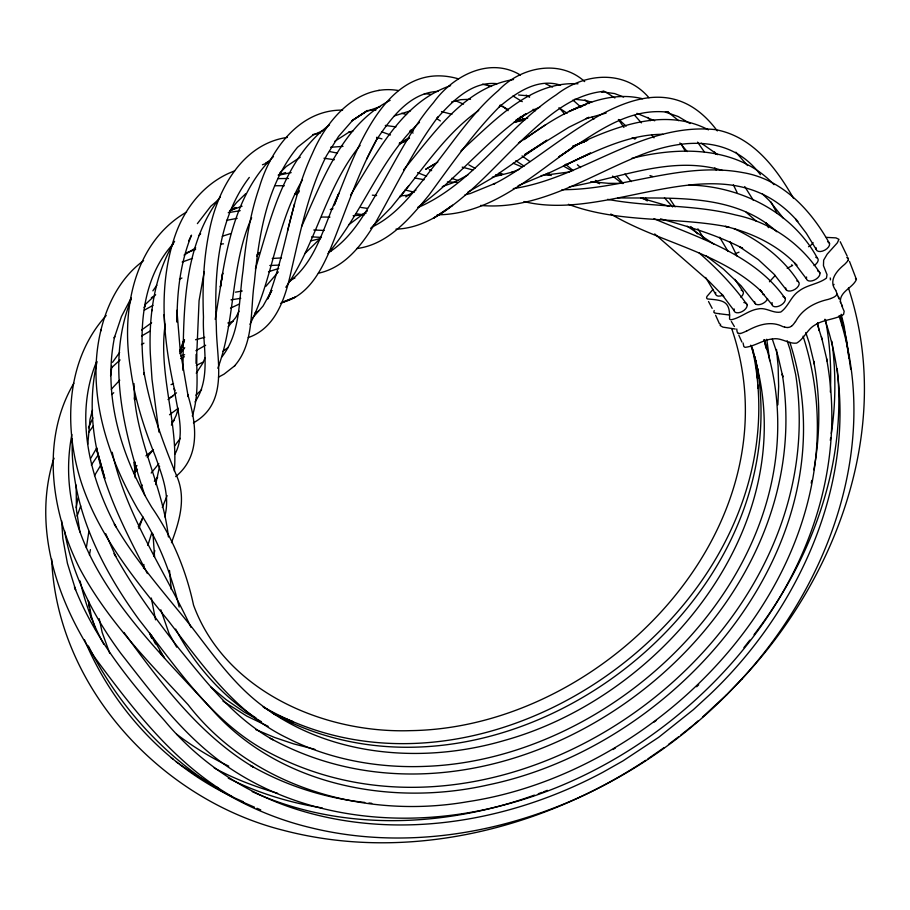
<?xml version="1.0" encoding="UTF-8"?>
<svg xmlns="http://www.w3.org/2000/svg" width="910" height="910" viewBox="0 0 910 910"><rect width="100%" height="100%" fill="white"/><g stroke="black" fill="none" stroke-linecap="round" stroke-linejoin="round"><path stroke-width="1.36" d="M182.967 370.37C183.627 311.334 182.682 246.235 220.334 196.969M777.857 404.848L778.653 386.534L778.118 366.104L776.492 349.474M72.311 438.802C69.683 505.403 101.044 567.669 139.401 620.165C176.46 666.996 210.358 719.514 263.65 749.601C502.593 882.381 837.405 642.562 795.681 374.465L790.107 349.69L787.173 340.761M830.352 392.073C831.387 367.799 830.034 343.343 825.404 319.467M86.336 547.763L88.896 531.383M143.541 568.466L143.882 564.439M87.792 444.171L90.01 419.317L92.513 410M174.583 241.343C154.393 274.809 148.751 314.86 150.286 353.364L152.015 379.356L158.92 432.057M151.913 310.867L151.993 310.06M89.442 554.986L90.409 549.617M165.188 324.301C158.078 373.635 178.28 422.012 174.345 471.05M110.576 375.693L111.907 366.173M830.307 440.349L830.716 437.596M831.308 433.467C835.915 403.005 835.949 371.894 831.911 341.352M135.18 462.052L134.555 466.182L134.293 462.166M159.591 466.216L155.61 484.655M215.226 319.41L222.722 272.966L220.356 287.105C227.466 240.684 238.454 190.417 273.478 156.565M101.215 329.329L100.714 331.047C86.12 392.528 107.369 456.16 137.888 509.384C157.874 539.141 170.773 572.379 179.179 607.015M164.676 516.8C170.454 496.109 162.151 475.646 155.371 456.342C144.019 428.075 134.669 398.876 130.551 368.607C120.916 312.266 133.099 242.902 186.584 212.041M76.099 507.78L77.987 498.054M96.995 361.918C90.431 390.686 90.784 420.852 96.847 449.676L104.843 478.489L96.494 448.3C105.321 493.061 126.683 533.431 147.397 573.55M811.208 483.119L811.731 480.457M813.87 469.81C820.41 434.002 820.513 396.999 813.677 361.224L814.336 364.091L809.274 343.104L805.771 332.525M153.676 556.055L154.78 550.561M71.856 434.514C50.073 548.775 141.835 632.882 211.382 708.879C278.949 785.842 391.391 806.886 488.147 784.909C678.576 745.495 854.638 542.394 789.834 342.251M204.249 271.544L199.074 300.664L196.344 363.704L196.367 354.195C196.981 374.806 198.778 396.146 192.294 416.063M147.795 545.409L151.788 532.873M849.485 261.397L856.424 279.438C852.852 288.015 838.792 291.791 840.544 302.757M398.443 90.534C357.675 83.458 326.94 119.574 312.471 153.369C290.631 199.643 286.4 251.581 267.767 298.912L271.806 290.461M287.537 230.639L294.522 203.794M255.392 268.985C270.964 217.774 284.045 158.567 329.522 124.863M100.714 331.047C107.118 303.894 120.643 277.379 143.587 260.658M138.843 528.619L143.029 516.982M720.583 324.119L720.163 325.507L722.859 327.134L735.303 329.033M179.793 353.717L184.15 339.623M836.643 294.453L836.301 295.227A3.458 1.968 -24.4 0 1 835.642 296L834.493 296.842A13.514 7.655 -24.4 0 1 830.693 298.503M178.224 408.772L176.108 415.517L171.399 425.107M171.478 542.69C179.452 521.202 186.561 497.804 176.517 475.577C162.879 442.283 150.321 408.294 144.087 372.736L144.303 374.92C138.911 330.057 141.186 278.744 173.321 243.687M144.371 307.569L145.702 303.656L144.303 307.466M77.088 516.141L80.717 505.903M251.649 217.752C230.355 265.47 235.804 319.854 217.843 368.266M183.968 339.703L179.577 351.578L184.355 341.523M131.279 299.049C105.492 362.874 124.351 433.069 144.861 495.472M54.088 458.23L53.098 460.744C32.828 528.517 57.046 600.736 94.868 657.6C133.656 710.028 175.016 764.013 232.664 796.83M162.31 507.473L167.133 495.62M204.966 358.005L202.862 363.101L196.23 373.202M301.642 226.465C322.686 180.089 342.046 125.171 390.14 100.328M848.177 260.067L848.416 259.145A3.412 1.9 -24.1 0 0 848.245 258.508L847.733 258.053M96.688 361.395C74.097 415.438 89.499 477.159 116.025 526.879L114.296 523.978C136.022 561.481 165.04 593.832 192.033 627.479C213.395 655.132 233.779 684.331 262.023 705.534C330.637 757.347 424.276 764.07 504.891 740.319C666.609 695.183 809.707 516.823 750.727 345.174M88.475 427.837L92.911 417.838M134.1 471.767L136.898 465.442M366.662 159.057L377.525 137.967C356.959 174.561 344.651 214.817 328.544 253.389C319.274 274.228 306.067 297.013 282.009 302.313L295.511 297.058L280.553 303.405M714.213 310.537L713.906 311.459A3.287 1.843 -26.9 0 0 714.02 312.096L714.441 312.585M188.688 240.831L191.521 235.155C180.294 262.66 176.904 292.622 177.04 322.14L176.904 310.287L180.237 350.589L188.211 396.76L187.733 394.462C196.105 422.479 201.417 455.66 175.664 476.601M138.274 526.753L142.631 518.12M239.034 311.186L235.917 317.317L228.274 326.644M131.199 297.979L121.474 316.475L114.228 338.133L114.683 336.404C102.432 395.77 121.201 456.649 151.868 507.45C172.218 536.991 186.049 570.047 193.534 605.093C225.066 691.111 323.505 733.54 410.342 730.65C604.411 728 799.276 526.435 731.697 328.59M94.503 475.668L100.919 464.93M271.715 290.449L263.058 306.044L252.684 317.795M91.319 465.021L98.36 454.704M90.727 458.299L96.801 447.822M249.954 324.313C273.284 278.483 275.832 224.44 302.495 179.85M183.206 342.228L184.582 339.896M175.004 454.045C185.879 433.535 176.87 409.921 174.288 388.479L174.731 390.765C163.345 340.169 157.817 285.933 174.993 235.917L175.141 235.508C184.957 206.98 205.751 181.488 234.632 170.909M73.858 383.235C40.631 439.621 51.153 511.602 79.386 567.829C106.811 619.846 148.626 661.923 188.131 704.749C252.73 788.31 366.161 819.421 467.558 801.721C675.209 770.52 872.861 552.484 803.075 336.177M256.848 256.176L259.02 252.548L257.052 254.595M350.555 195.024C376.751 153.904 401.173 102.341 450.621 85.642M195.024 401.913C211.916 377.081 202.168 345.072 203.476 317.135C202.338 288.72 203.385 260.032 209.107 232.107C216.91 190.827 241.673 143.916 287.367 137.399M249.306 177.416C217.115 219.788 214.123 275.537 216.352 326.736C216.432 359.985 229.434 402.652 193.409 422.854M221.756 357.05C240.991 332.787 238.659 299.845 243.015 270.816C245.711 242.674 249.977 214.419 259.27 187.619C270.19 149.968 299.515 109.473 342.604 110.133M140.652 487.26L142.199 484.973M360.098 145.441C325.735 187.426 316.396 243.277 285.831 287.264M376.865 139.275C391.414 117.72 409.944 92.445 438.415 91.341M152.88 290.825L156.85 285.239M112.522 362.339L119.631 352.432M111.27 389.264L119.767 380.164M795.556 321.605C802.165 309.173 814.814 302.404 828.134 299.413A48.856 27.266 -24.5 0 0 830.273 298.696L830.693 298.537M88.725 432.307L93.4 425.846M174.64 445.911L180.294 438.336M440.36 120.95L436.834 118.63L437.994 116.981C413.481 149.604 395.884 186.505 375.932 221.904C362.567 244.107 345.163 267.586 318.363 273.227M197.39 223.621L210.836 206.195L218.411 199.779M749.863 640.105L743.914 647.601M754.037 634.691C811.777 559.73 847.085 463.907 837.2 368.573M180.476 353.194L183.888 348.803M370.598 228.399L391.095 207.537L408.658 185.833M399.865 197.095C424.504 166.871 446.412 133.235 478.694 110.44M403.619 169.795C433.729 133.963 463.736 87.599 513.536 79.534M229.411 211.575L236.566 202.509L245.598 193.819M133.941 473.575L137.467 469.196M769.439 281.77L775.274 275.411M147.192 457.173L153.426 449.585M151.185 473.041L158.829 463.713M234.496 365.979C254.459 343.32 250.125 310.242 254.379 282.327C258.872 235.178 266.505 185.026 297.524 147.283L312.665 135.328L323.653 130.255M154.325 481.242L157.692 477.17M265.845 286.354L278.312 271.942M741.525 679.372L741.968 678.894C837.655 577.054 893.813 425.141 848.438 287.958M298.844 191.623L296.114 194.683L298.912 191.942M180.908 351.863L184.741 347.7M702.543 717.069L726.669 694.717M436.743 118.607C452.27 101.408 471.698 80.922 497.076 83.686M327.953 253.583C362.601 212.826 379.868 159.227 419.499 122.327M713.019 289.391L706.945 296.433L706.547 297.957L707.332 298.946C723.461 300.3 730.411 300.88 729.536 319.057L730.707 319.842C740.376 318.136 748.077 310.435 757.962 308.968C765.913 307 773.034 313.643 780.78 312.039C788.367 306.636 790.915 296.421 798.821 291.166C807.011 284.75 818.215 284.216 826.439 278.119L827.019 274.661L823.459 265.652L823.652 260.135L827.247 254.061L837.291 242.902L838.963 239.364L835.994 237.885L826.428 237.385M111.828 367.515L120.086 359.939M726.316 695.081L741.968 678.894M367.401 210.87L348.587 224.872M106.197 315.52C65.554 360.178 63.586 427.598 81.365 482.607C98.701 535.41 134.248 578.692 168.668 621.2C202.52 665.176 235.736 713.349 287.355 738.067C329.329 759.349 376.911 768.097 423.764 766.425C628.002 760.26 833.64 549.014 763.865 339.623M279.529 173.184L286.275 166.484L300.22 157.237M304.679 253.742L320.695 238.101M146.351 303.485L155.667 294.772M195.889 395.19L201.611 389.696M696.662 686.766L698.721 684.809M461.017 150.798C494.062 121.496 529.802 80.979 578.009 83.788M198.562 235.781L200.644 233.836M145.896 455.887L153.437 449.756M694.319 724.212L698.425 720.64M111.646 394.542L113.739 392.733M290.279 280.962C317.476 259.532 324.415 223.143 338.827 193.341L334.277 205.057C354.98 154.427 385.271 57.58 458.549 78.874M299.151 190.543L295.067 193.955L298.446 191.623M141.607 330L151.629 322.732M678.53 736.872L668.509 744.414M680.635 735.2L693.284 725.111M167.997 399.558L176.494 392.847M184.048 255.118L195.707 247.861M235.087 365.513L224.042 374.158L218.445 377.172M328.647 252.582C353.273 236.975 366.593 210.21 380.994 185.913C397.408 157.43 411.98 127.559 433.615 102.489C452.6 76.008 489.546 56.238 520.429 75.075M223.018 351.26L228.342 347.29M169.522 414.733L178.326 408.237M653.926 722.153L656.19 720.492M663.936 747.747L647.965 758.792M171.944 422.047L174.254 420.409M791.359 326.235L790.358 326.849A3.447 1.979 -25.4 0 1 789.254 327.27L787.912 327.486M524.137 139.628C543.532 125.591 563.643 112.123 586.438 104.24L568.83 111.612C591.568 100.259 617.128 92.433 642.551 98.735M545.556 124.795L518.472 142.95M418.02 207.161C456.74 179.35 486.281 140.641 525.889 113.864L516.004 120.188M645.69 760.316C540.608 829.727 406.679 862.669 283.067 830.238C160.922 799.469 56.92 687.3 51.688 559.149M405.758 196.901L415.972 190.076M408.647 138.001L399.399 144.099L407.6 139.514M334.812 141.3L348.985 132.178L353 130.915M612.919 749.556L615.251 748.145M516.129 120.222L533.465 109.882L539.755 107.198M437.778 162.117L425.675 169.305L435.196 163.686M141.482 344.583L143.928 343.15M141.653 336.006L149.979 331.115M195.934 350.68L205.66 345.231M144.383 310.117L152.948 305.385M467.751 192.237L491.98 178.11L546.967 140.22L524.615 154.7L568.864 127.263L589.032 117.299L586.233 118.63L606.14 113.056M467.899 174.948L454.181 182.341L442.283 186.607M230.128 210.722L236.1 207.503L230.139 210.415M265.504 163.095L270.327 160.558M255.027 312.903L258.508 311.14M399.353 143.132L409.534 138.104M180.635 358.608L184.4 356.754M196.321 365.399L202.68 362.305M579.317 797.467L579.92 797.171M372.85 226.658C400.923 212.667 418.407 185.105 437.664 161.468C456.718 136.819 474.485 110.793 498.43 90.499C520.395 67.09 559.57 58.684 584.686 81.593M230.492 308.137L239.25 304.076M151.356 297.638L153.858 296.489M746.712 331.047C757.666 324.984 770.759 320.434 782.725 326.565A49.265 27.926 -24.8 0 0 784.295 327.031L784.625 327.111M179.395 279.177L181.943 278.028M169.112 398L172.843 396.35M787.184 268.257L792.621 265.481L791.529 264.867M230.389 210.529L242.071 206.217M171.046 384.634L173.526 383.554M572.663 146.51C613.932 127.025 664.471 106.641 708.458 129.857M262.444 164.767L268.587 162.492M572.583 146.601L587.826 140.094L572.561 146.521M735.098 253.822L739 252.172M543.452 791.905L547.274 790.335M418.156 207.457C473.78 183.411 506.278 127.434 556.192 94.845C584.015 73.028 624.351 68.876 648.955 97.734M519.485 169.214L511.807 172.331L513.945 171.683L492.276 177.245M182.182 262.046L192.476 258.36M518.143 185.72L551.232 171.933L590.533 153.073L563.643 165.859C595.038 151.629 627.513 134.407 662.798 134.282M248.248 337.576C276.936 327.782 285.922 295.534 291.666 268.996C300.596 230.56 308.57 191.327 326.44 155.815L338.543 136.432L352.602 120.325L366.628 111.088L351.749 120.837L366.184 111.532L380.209 106.584M278.744 268.461L268.484 271.737M291.302 279.37L294.897 278.085M186.63 252.684L195.582 249.499M534.386 795.112C444.273 827.679 340.67 831.808 252.241 791.632M538.276 793.736L542.155 792.36M399.445 143.473L406.053 141.164M278.324 174.993L285.649 172.536M394.383 115.911L410.49 110.793M222.279 236.247L230.298 233.711M227.853 323.004L233.131 321.355M180.726 355.935L184.639 354.718M514.457 122.065L527.732 118.027M366.013 213.293L359.211 215.34L359.905 215.192L353.125 215.704M330.296 209.505L332.969 208.708M312.858 134.543L320.559 132.86M195.559 339.748L204.739 337.314M278.403 175.277L291.143 172.627M310.549 240.979L320.104 238.591M451.713 101.874L460.642 99.679L470.527 99.27M328.578 251.558L331.195 250.921M228.228 212.667L240.194 210.654M464.999 194.808L470.208 193.557L495.051 183.411L493.163 184.343C557.762 153.051 651.151 42.281 717.308 130.915M514.48 122.179L519.872 121.041M378.617 90.499L379.265 90.363M569.307 186.812C619.551 178.508 671.409 154.939 722.517 170.466M409.898 195.047L400.252 195.9M513.285 188.597C583.139 178.212 642.198 122.27 715.294 129.607C752.342 136.261 776.105 167.747 793.588 198.46M514.252 122.008L522.476 120.404M226.533 220.368L237.191 218.332M631.699 158.397C679.656 146.282 737.646 145.907 774.012 184.662M356.561 248.589C388.126 244.619 409.955 218.229 428.94 195.138C451.724 164.141 473.689 132.246 501.137 105.071L499.249 106.891C515.981 92.865 537.628 77.612 560.56 85.21M235.474 292.167L242.242 291.007M231.004 299.856L240.775 298.321M395.986 229.149C417.235 228.478 436.22 218.104 452.566 205.262L433.376 218.241C468.809 197.55 495.085 165.597 524.513 137.74C547.149 116.833 572.049 94.219 604.217 91.284L601.351 91.773L614.603 93.571L623.634 97.04M580.136 142.756L584.288 142.165M569.66 171.933L541.143 175.641M740.239 333.413L739.227 333.47A3.378 1.934 -26.5 0 1 738.374 333.299L737.669 332.764M366.48 110.645L375.932 110.053M330.603 147.283L343.024 146.351M279.188 265.083L269.792 265.515M272.249 258.451L281.508 257.928M220.72 244.005L223.485 243.857M277.63 178.61L288.504 178.485M275.116 185.731L284.307 185.754M619.71 183.376L608.528 183.319L590.749 181.75M561.959 189.678C622.724 190.054 681.965 161.07 742.992 172.627C782.213 179.145 811.117 210.233 829.533 243.539M321.651 217.035L329.966 217.103M437.175 214.805C490.285 214.601 531.747 176.176 572.731 147.386L558.82 156.895C591.909 135.909 626.615 106.811 668.509 112.305L665.381 112.101L678.234 116.548L690.019 123.555M617.685 197.868C671.432 198.767 733.869 192.579 776.799 231.731M447.424 181.954L457.036 182.296M385.294 125.421L395.986 126.9M324.153 230.446L313.802 229.991M424.356 93.628L431.135 94.356M311.641 236.862L321.435 237.408M631.881 138.172L635.908 138.468M495.688 174.834L501.217 175.243M348.655 132.132L351.271 132.337M518.563 94.993L529.745 95.982M480.56 205.421C534.67 210.403 582.536 179.93 630.414 159.455C673.809 139.651 728.057 131.358 760.407 174.697M372.361 195.161L376.603 195.57M323.994 158.249L334.379 159.716M719.218 313.734L729.672 315.031M688.938 185.014C740.365 186.175 792.166 211.768 817.248 257.928M574.699 99.235L586.586 100.612L591.671 102.398M364.785 802.449C324.699 798.059 285.478 785.569 250.512 765.412L253.082 766.925C199.051 734.518 160.49 682.534 123.976 632.45M368.971 802.984L371.758 803.348M355.787 213.679L364.193 214.896M360.951 207.446L367.447 208.39M322.185 807.932C289.664 802.768 257.735 793.008 228.285 778.198M607.596 199.347C649.945 207.344 693.704 204.147 735.621 214.976C770.19 222.006 800.732 243.47 819.921 272.954M523.921 201.554C613.67 223.701 724.462 137.194 797.831 221.528L795.613 219.151L806.328 233.279L816.202 249.431M523.125 120.621L519.064 119.927L521.646 120.495M329.477 151.515L337.474 153.13M414.573 177.962L424.128 179.714M482.459 84.164L491.502 86.461M414.312 192.215L405.121 189.974M441.486 111.577L451.895 114.307M401.606 113.306L406.565 114.501M472.87 169.965L462.212 167.133M314.871 749.351L293.657 743.88L274.706 737.51L255.596 729.502M668.93 206.217L640.754 198.016M545.807 174.219L549.867 175.346M660.467 218.844C688.552 226.567 716.716 234.837 742.662 248.316L739.58 246.815L758.383 259.657L773.955 274.092L786.627 290.256M376.547 137.33L381.973 138.9M517.961 118.55L523.057 120.052M277.618 793.281C255.744 786.922 234.291 778.835 214.225 767.983M487.703 85.256L488.772 85.597M381.517 131.768L390.458 134.964M458.128 180.555L451.644 178.314M293.282 721.721L274.115 714.225M649.979 175.585L652.652 176.494M410.785 129.993L413.424 130.892M293.395 722.221L272.181 712.928M455 100.521L463.52 104.093M568.42 204.318C619.653 223.587 675.903 216.409 728.921 227.09L725.407 226.397C752.126 232.858 777.902 245.108 796.933 265.345L794.476 263.058L806.442 278.858M636.909 113.34L654.699 120.791M429.224 169.692L431.624 170.625M417.565 172.638L426.574 176.233M268.131 726.328L246.837 716.124L222.973 701.132M513.16 163.186L521.839 166.871M595.277 181.829L599.03 183.422M653.96 218.696C700.939 238.818 754.606 254.629 785.319 298.662M242.14 801.824L254.538 807.215M257.018 808.285L260.738 809.9M243.334 801.733C171.671 771.657 114.398 711.279 84.55 639.923M545.545 83.856L552.575 87.041M228.74 766.14C210.369 757.37 192.943 746.598 176.733 734.29M215.92 786.763L218.377 787.958M499.362 172.582L503.025 174.39M499.783 105.287L508.315 109.564M733.835 228.524C759.406 240.376 782.816 257.701 798.263 281.599M270.236 738.283C501.421 865.137 823.891 632.973 782.27 374.112L782.839 376.967L777.97 355.969L772.34 339.168M632.518 137.797L634.941 139.094M468.832 164.881L475.031 168.282M512.99 95.982L522.272 101.647M271.089 738.761L272.818 739.716C234.109 718.081 206.718 682.602 179.202 648.875C155.428 618.607 132.769 587.314 114.137 553.576L115.763 556.465L105.662 533.613M263.468 706.979C488.386 836.62 810.139 600.225 751.876 346.755M261.42 721.664L244.449 712.177L226.021 699.574L211.075 687.152M409.568 131.029L413.106 133.031M563.381 166.018L571.81 170.818M213.52 785.375L197.891 776.412L179.429 764.15M256.051 717.99C222.029 696.105 194.399 664.823 175.664 629.06M263.229 707.013L282.441 718.57L279.927 717.251C499.419 828.703 796.694 611.395 757.518 368.482L758.019 371.269L752.809 349.178M610.803 214.032C659.625 242.981 719.924 251.638 762 292.008L759.634 289.653L771.93 304.497M526.185 95.118L529.563 97.256M642.608 197.948L647.294 200.928M687.209 226.203L713.94 244.21M605.571 91.967L614.887 97.984M515.811 160.729L524.137 166.12M558.876 107.812L567.18 113.249M547.718 173.23L551.278 175.562M701.246 143.166L717.717 154.666M668.122 112.135L678.621 120.666M622.383 183.581L612.578 176.074M171 757.643L173.196 759.224M522.056 155.906L529.927 161.559M533.135 109.314L535.194 110.827M520.372 116.514L524.899 119.927M705.785 255.551L723.473 269.144L740.99 285.706L755.448 303.872M176.142 761.715L178.292 763.388M595.402 180.396L599.644 183.763M584.959 99.975L588.929 103.615M565.599 164.266L573.175 170.625M502.729 106.186L508.053 110.679M699.142 252.923C716.898 268.473 733.46 285.501 747.133 304.793M746.177 212.28L756.506 221.357M572.936 100.043L580.967 107.175M577.384 164.744L580.557 167.576M619.084 119.688L626.125 126.16M654.711 233.938L708.776 281.053L723.78 296.433M762.33 193.83L769.416 200.7L783.51 218.434M855.457 278.494L856.424 279.438M735.883 152.186L747.565 165.563M591.932 117.219L593.866 119.233M690.804 226.533L697.549 233.813M616.946 176.483L623.327 183.501M664.459 197.823L672.627 206.945M634.793 115.445L641.413 122.873M645.645 198.084L647.442 200.143M679.872 142.938L687.209 151.583M560.094 108.7L564.655 114.114M624.965 174.037L631.244 181.602M647.818 117.379L650.388 120.666M721.584 294.078L734.04 310.526M651.549 134.6L654.006 137.854M159.5 651.253L163.88 657.293M163.641 656.997L159.58 651.367L160.99 653.744M618.39 119.472L623.919 127.445M697.572 142.131L704.431 152.061M744.721 186.55L753.412 200.382M734.905 279.359L742.583 290.836M669.726 198.778L675.072 206.843M714.555 152.004L716.113 154.359M714.851 167.872L716.318 170.17M731.356 321.492L734.37 326.508M697.868 228.819L704.26 239.216M705.659 277.436L715.522 293.987M719.673 237.26L728.08 251.49M681.067 143.678L685.105 150.935M151.344 635.191L164.608 658.305M176.676 647.146L169.055 633.553L160.831 609.768M191.043 627.411C163.902 569.501 126.285 515.481 112.203 452.281M766.197 223.018L767.505 225.43M708.526 301.528L712.155 308.353M88.372 645.918C132.405 734.45 213.475 804.463 310.458 827.645C403.335 850.52 502.684 834.026 588.201 793.213L588.804 792.917C643.108 766.823 692.59 730.821 734.142 687.187L734.586 686.72C826.655 590.931 882.256 446.56 838.986 315.815M770.997 201.895L776.821 212.894M103.797 644.291C92.877 624.51 85.119 602.966 80.091 580.967M840.226 241.73L847.255 256.245M151.071 635.328L155.564 644.03M733.392 184.878L737.02 192.363M842.41 307.352L844.173 311.311L843.57 314.462C834.914 319.694 823.88 319.33 815.235 324.847C807.272 329.079 804.303 338.725 796.648 343.115C788.572 344.116 781.451 337.553 773.17 338.884C763.206 339.566 754.822 346.391 745.028 347.336L743.823 346.539L743.083 342.979M729.968 241.582L737.02 256.04M835.824 290.404C827.975 280.758 836.893 270.623 844.582 264.423A48.025 26.413 -24.9 0 0 845.947 263.013L846.209 262.728A13.32 7.394 -24.3 0 0 848.234 260.067M715.601 315.224L719.435 323.744M738.806 335.153L741.889 342.024M766.152 222.643L768.427 227.614M149.536 633.007L151.788 638.194L149.638 633.098M838.417 296.592L839.384 298.969M840.305 301.29L842.489 306.932L841.591 304.611M837.166 294.066L838.986 298.742M109.723 653.334L102.17 632.439L99.213 618.709M824.835 319.308C870.29 453.294 808.251 601.43 709.527 694.831L693.295 709.732L658.692 737.305L622.804 761.01L602.977 772.215C510.396 821.707 398.125 841.397 296.569 809.32C245.279 793.111 198.949 762.193 164.63 720.731C128.754 680.543 94.231 637.648 74.461 586.95L75.644 589.908L67.42 563.324L62.836 538.458L61.63 520.725M817.203 323.71L822.117 339.589M95.664 629.618L91.387 616.389L88.486 601.362M841.193 314.268L844.139 326.178L848.996 358.426M840.351 315.383L842.614 326.383M826.553 358.472C864.147 562.642 695.422 754.504 505.755 804.508C412.23 830 305.737 821.525 224.918 764.798C183.092 735.235 152.277 693.443 120.996 653.562C94.003 617.094 72.277 575.7 64.496 530.644M764.775 339.771L766.925 349.212M841.329 318.125L846.641 340.511L850.713 369.335M821.4 336.632L827.247 361.338M764.809 342.99L766.061 348.428M155.542 619.835L151.333 598.041M766.755 339.237L769.689 360.735M817.658 322.595L819.045 330.58M79.887 531.997L76.451 509.918L76.144 485.053M88.293 600.668L89.294 607.323M89.703 609.973L90.101 612.635M90.511 615.296L90.909 617.958M755.163 356.891L757.677 378.321M171.285 589.521L169.51 570.411M168.418 536.98C163.174 489.205 138.957 445.718 134.487 397.636L134.6 399.922L133.975 383.576M756.108 360.508L757.165 370.29M153.005 534.079L154.563 556.852M758.11 385.18L758.28 387.922M164.118 314.621L165.017 329.045M134.293 462.348L135.215 477.773M757.211 371.655L757.438 378.492M757.666 385.339L757.757 388.07M813.062 242.56A7.257 4.05 -28.9 0 1 808.524 246.735M846.766 257.587A20.145 11.261 -24.4 0 1 847.904 257.894M835.619 290.506A20.316 11.568 -24.7 0 1 836.893 294.374M795.351 321.594A20.156 11.557 -25.6 0 1 791.529 326.303M787.878 327.532A13.479 7.735 -25.3 0 1 784.67 327.065M746.644 330.933A19.781 11.227 -26.5 0 1 740.228 333.572M737.612 332.798A13.252 7.564 -26.3 0 1 736.963 330.558L736.872 330.319A49.015 27.983 -25.5 0 1 736.793 328.976M719.309 313.586A19.406 10.806 -26.7 0 1 714.27 312.744M830.17 277.959A7.132 3.902 -20.6 0 1 830.318 279.905M815.747 257.268A7.36 4.163 -28.9 0 1 814.04 265.561M796.773 280.906A7.371 4.22 -29.3 0 1 795.135 289.243A7.371 4.22 -29.3 0 1 785.717 287.958M767.574 298.776A7.303 4.186 -30.1 0 1 759.964 304.531A7.303 4.186 -30.1 0 1 754.606 301.563M762.989 294.544A7.303 4.186 -30.1 0 1 764.207 294.43M741.172 290.154A7.189 4.072 -30.6 0 1 740.865 297.206M827.599 241.685A7.337 4.118 -28.6 0 1 824.858 250.113A7.337 4.118 -28.6 0 1 816.27 247.884M833.469 285.228A7.2 3.958 -20.3 0 1 834.049 284.364M817.612 270.918A7.416 4.243 -28.9 0 1 818.966 276.401A7.416 4.243 -28.9 0 1 810.526 281.065A7.416 4.243 -28.9 0 1 806.59 277.004M782.964 296.546A7.371 4.254 -29.7 0 1 784.363 302.075A7.371 4.254 -29.7 0 1 775.957 306.784A7.371 4.254 -29.7 0 1 772.112 302.62M743.857 302.552A7.246 4.152 -30.6 0 1 746.598 307.409A7.246 4.152 -30.6 0 1 738.476 312.756A7.246 4.152 -30.6 0 1 734.165 308.922M722.927 295.159A7.109 4.004 -30.9 0 1 715.669 292.417"/></g></svg>
